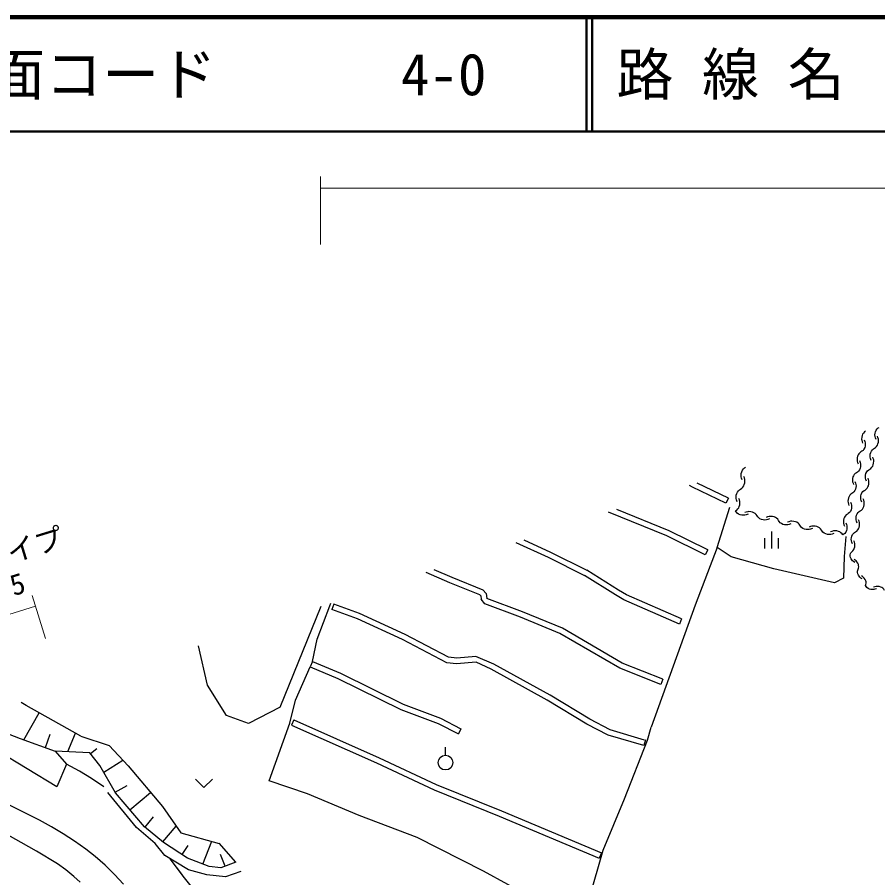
# Model space of a CAD drawing. Units: millimetres, scale not verified. Extents: x 40000 to 680000, y 20000 to 380000.
# Drawn here: x 127940 to 203254, y 304652 to 380000 of the extents above; entities that cross this region are included whole.
import ezdxf
from ezdxf.enums import TextEntityAlignment as Align

# ---------------------------------------------------------------- set-up
doc = ezdxf.new("R2010")
doc.units = ezdxf.units.MM
doc.header["$LTSCALE"] = 1000
for name, color, linetype, lineweight in [('M-BGD', 7, 'Continuous', 25), ('M-STR-HTXT', 7, 'Continuous', 13), ('M-TTL', 2, 'Continuous', 140), ('M-TTL-LINE', 7, 'Continuous', 50)]:
    doc.layers.add(name, color=color, linetype=linetype, lineweight=lineweight)
doc.layers.add('M-TTL-TXT', color=7, linetype='Continuous')
doc.styles.add('ＭＳ ゴシック', font='')
doc.styles.get('ＭＳ ゴシック').set_extended_font_data('MS Gothic')

# ---------------------------------------------------------------- blocks, each defined once
blk = doc.blocks.new('BUHIN138')
at = {"color": 7, "linetype": 'Continuous', "lineweight": 25}
for points in [[(7, -149), (-105, -52), (-178, 29), (-244, 135), (-298, 248), (-334, 372), (-342, 508), (-324, 633), (-280, 744), (-236, 823)], [(236, -823), (288, -724), (317, -608), (324, -495), (316, -386), (278, -254), (211, -113), (160, -30), (72, 61), (-12, 135)]]:
    blk.add_lwpolyline(points, dxfattribs=at)
blk = doc.blocks.new('BUHIN139')
at = {"color": 7, "linetype": 'Continuous', "lineweight": 25}
for points in [[(-457, -641), (-356, -621), (-256, -576), (-170, -517), (-97, -448), (-24, -345), (39, -216), (70, -132), (85, -17), (90, 86)], [(-103, -91), (-98, 46), (-81, 145), (-42, 253), (8, 357), (77, 453), (170, 536), (270, 595), (375, 627), (457, 641)]]:
    blk.add_lwpolyline(points, dxfattribs=at)
blk = doc.blocks.new('BUHIN140')
at = {"color": 7, "linetype": 'Continuous', "lineweight": 25}
for points in [[(-894, -283), (-784, -337), (-657, -365), (-532, -370), (-413, -357), (-270, -312), (-118, -234), (-28, -176), (69, -77), (147, 17)], [(-163, -12), (-61, 114), (27, 195), (141, 271), (263, 334), (397, 377), (546, 389), (683, 374), (806, 329), (894, 283)]]:
    blk.add_lwpolyline(points, dxfattribs=at)
blk = doc.blocks.new('BUHIN144')
at = {"color": 7, "linetype": 'Continuous', "lineweight": 25}
for points in [[(162, 13), (61, -112), (-25, -194), (-137, -269), (-258, -333), (-391, -376), (-538, -390), (-675, -375), (-796, -332), (-884, -287)], [(884, 287), (775, 339), (648, 367), (525, 371), (407, 357), (266, 311), (115, 233), (26, 175), (-68, 76), (-146, -18)]]:
    blk.add_lwpolyline(points, dxfattribs=at)
blk = doc.blocks.new('BUHIN145')
at = {"color": 7, "linetype": 'Continuous', "lineweight": 25}
for points in [[(13, -167), (-116, -62), (-200, 27), (-278, 143), (-343, 269), (-387, 406), (-400, 558), (-385, 700), (-339, 825), (-292, 916)], [(292, -916), (347, -802), (376, -672), (381, -544), (367, -423), (320, -276), (240, -120), (181, -28), (78, 70), (-18, 151)]]:
    blk.add_lwpolyline(points, dxfattribs=at)
blk = doc.blocks.new('BUHIN146')
at = {"color": 7, "linetype": 'Continuous', "lineweight": 25}
for points in [[(-937, -294), (-821, -350), (-688, -380), (-558, -386), (-434, -373), (-284, -326), (-124, -245), (-30, -184), (72, -80), (154, 17)], [(-171, -12), (-63, 119), (28, 204), (148, 283), (276, 349), (417, 393), (572, 406), (716, 389), (844, 342), (937, 294)]]:
    blk.add_lwpolyline(points, dxfattribs=at)
blk = doc.blocks.new('BUHIN163')
at = {"color": 7, "linetype": 'Continuous', "lineweight": 25}
for p, q in [((-170, 596), (-947, 141)), ((647, 379), (-647, -379)), ((436, -440), (-341, -895))]:
    blk.add_line(p, q, dxfattribs=at)
blk = doc.blocks.new('BUHIN167')
at = {"color": 7, "linetype": 'Continuous', "lineweight": 25}
blk.add_lwpolyline([(-71, 827), (-304, -178), (686, -468)], dxfattribs=at)
blk = doc.blocks.new('BUHIN168')
at = {"color": 7, "linetype": 'Continuous', "lineweight": 25}
blk.add_line((263, 154), (863, 505), dxfattribs=at)
blk.add_circle((-302, -177), 645, dxfattribs=at)

msp = doc.modelspace()

# ---------------------------------------------------------------- linework, layer by layer
at = {"layer": 'M-BGD'}
for p, q in [((190183, 337901), (187461, 339212)), ((187044, 338858), (186773, 338987)), ((189966, 337451), (187044, 338858)), ((190183, 337901), (189966, 337451)), ((184985, 335034), (180431, 336908)), ((189208, 333576), (190318, 337092)), ((184779, 334578), (179700, 336668)), ((188145, 332916), (184779, 334578)), ((188367, 333365), (184985, 335034)), ((200469, 334547), (200321, 332789)), ((171563, 334001), (174399, 332713)), ((172265, 334231), (174614, 333164)), ((174614, 333164), (177798, 331577)), ((189208, 333576), (187263, 328518)), ((188367, 333365), (188145, 332916)), ((190418, 332754), (189208, 333576)), ((174399, 332713), (177574, 331129)), ((194156, 331694), (190418, 332754)), ((200321, 332789), (200266, 330882)), ((164413, 331657), (165970, 330980)), ((180549, 329846), (177798, 331577)), ((199474, 330487), (194156, 331694)), ((163698, 331423), (165775, 330520)), ((165970, 330980), (168680, 329868)), ((180294, 329416), (177574, 331129)), ((200266, 330882), (199474, 330487)), ((165775, 330520), (168394, 329445)), ((168394, 329445), (168502, 329333)), ((168502, 329333), (168542, 329044)), ((168680, 329868), (168990, 329549)), ((168990, 329549), (169039, 329098)), ((181033, 328978), (180294, 329416)), ((181261, 329423), (180549, 329846)), ((186088, 327314), (181261, 329423)), ((155308, 328457), (155401, 328703)), ((155645, 328600), (155477, 328129)), ((157909, 327796), (155645, 328600)), ((168863, 328630), (168542, 329044)), ((171973, 327463), (168863, 328630)), ((172156, 327929), (169039, 329098)), ((185888, 326856), (181033, 328978)), ((187263, 328518), (183415, 317839)), ((150953, 319577), (154543, 328422)), ((154193, 325551), (155308, 328457)), ((157720, 327332), (155477, 328129)), ((161886, 325950), (157909, 327796)), ((175655, 326503), (172156, 327929)), ((161665, 325501), (157720, 327332)), ((175433, 326053), (171973, 327463)), ((186088, 327314), (185888, 326856)), ((180887, 323449), (175655, 326503)), ((153780, 323593), (154193, 325551)), ((165676, 323959), (161886, 325950)), ((180668, 322998), (175433, 326053)), ((144603, 321518), (143815, 324950)), ((165530, 323470), (161665, 325501)), ((168069, 324036), (166401, 323889)), ((169657, 323355), (168069, 324036)), ((153780, 323593), (153586, 323133)), ((153780, 323593), (156221, 322565)), ((166399, 323386), (165530, 323470)), ((166401, 323889), (165676, 323959)), ((168113, 323538), (166399, 323386)), ((169415, 322917), (168113, 323538)), ((174576, 320640), (169657, 323355)), ((184454, 322038), (180887, 323449)), ((152289, 320205), (153586, 323133)), ((153586, 323133), (156013, 322110)), ((156221, 322565), (161709, 319847)), ((174325, 320207), (169415, 322917)), ((184270, 321573), (180668, 322998)), ((156013, 322110), (161509, 319388)), ((184454, 322038), (184270, 321573)), ((146269, 318873), (144603, 321518)), ((178042, 318530), (174576, 320640)), ((128716, 319723), (128298, 319999)), ((133500, 317047), (128716, 319723)), ((150953, 319577), (148180, 318172)), ((151805, 318201), (152289, 320205)), ((161709, 319847), (164972, 318618)), ((177798, 318093), (174325, 320207)), ((128513, 316743), (129862, 319082)), ((148180, 318172), (146269, 318873)), ((161509, 319388), (164770, 318160)), ((150003, 313131), (151805, 318201)), ((152159, 318479), (151956, 318022)), ((151956, 318022), (159397, 314713)), ((152159, 318479), (159605, 315167)), ((164770, 318160), (166547, 317260)), ((164972, 318618), (166773, 317706)), ((179657, 317145), (177798, 318093)), ((179842, 317612), (178042, 318530)), ((127138, 317242), (128202, 316856)), ((132369, 315696), (133043, 317302)), ((166773, 317706), (166547, 317260)), ((182840, 316705), (179842, 317612)), ((183099, 316710), (183415, 317839)), ((128202, 316856), (131249, 315749)), ((130408, 316055), (130828, 317213)), ((133500, 317047), (135981, 316225)), ((182773, 316242), (179657, 317145)), ((181081, 311569), (183099, 316710)), ((182912, 316723), (182773, 316242)), ((131419, 312629), (125277, 316330)), ((131249, 315749), (132262, 314612)), ((134298, 315603), (131249, 315749)), ((134350, 315537), (134921, 315982)), ((135981, 316225), (137658, 314462)), ((135164, 314493), (134298, 315603)), ((159605, 315167), (164616, 312811)), ((132262, 314612), (131419, 312629)), ((133396, 313982), (132247, 314610)), ((136541, 312104), (135164, 314493)), ((135509, 313894), (137195, 314949)), ((137658, 314462), (140642, 310888)), ((159397, 314713), (164416, 312352)), ((134436, 313343), (133396, 313982)), ((135514, 312616), (134436, 313343)), ((136516, 312147), (137554, 312745)), ((153348, 311999), (150003, 313131)), ((164616, 312811), (170319, 310502)), ((138374, 309042), (135871, 312116)), ((139077, 309101), (136541, 312104)), ((137809, 310602), (139610, 312123)), ((157880, 310099), (153348, 311999)), ((164416, 312352), (170129, 310040)), ((179232, 307080), (181081, 311569)), ((140642, 310888), (142260, 308599)), ((170319, 310502), (179073, 306831)), ((139117, 309069), (139864, 309997)), ((162951, 308171), (157880, 310099)), ((170129, 310040), (178879, 306370)), ((140027, 307647), (138374, 309042)), ((140747, 307755), (139077, 309101)), ((140686, 307804), (141862, 309162)), ((142260, 308599), (145628, 307666)), ((140865, 306605), (140027, 307647)), ((142841, 306369), (140747, 307755)), ((142363, 306686), (142890, 307482)), ((144185, 305846), (144965, 307849)), ((147064, 306019), (145620, 307672)), ((168753, 305243), (162951, 308171)), ((146128, 305657), (145734, 306701)), ((177985, 302767), (179232, 307080)), ((179073, 306831), (178879, 306370)), ((142942, 305338), (140865, 306605)), ((141296, 306318), (142396, 304853)), ((144749, 305626), (142841, 306369)), ((147071, 306012), (145755, 305516)), ((144537, 304900), (142942, 305338)), ((145755, 305516), (144749, 305626)), ((147516, 305197), (146173, 304746)), ((176767, 300845), (168753, 305243)), ((146173, 304746), (144537, 304900))]:
    msp.add_line(p, q, dxfattribs=at)
for points in [[(137235, 304087), (136447, 304943), (135630, 305743), (134765, 306505), (133933, 307165), (132967, 307860), (131967, 308506), (130939, 309110), (129883, 309683), (125441, 311909)], [(133439, 304271), (132907, 304774), (132209, 305339), (131459, 305868), (129615, 306990), (126479, 308767)], [(141296, 306318), (142433, 304797), (143622, 303307)]]:
    msp.add_lwpolyline(points, dxfattribs=at)
at = {"layer": 'M-STR-HTXT'}
for p, q in [((154469, 360095), (154469, 366039)), ((154469, 365039), (371628, 365039)), ((130418, 325600), (129255, 329382)), ((122981, 326405), (129549, 328426))]:
    msp.add_line(p, q, dxfattribs=at)
at = {"layer": 'M-TTL'}
msp.add_line((680000, 380000), (40000, 380000), dxfattribs=at)
at = {"layer": 'M-TTL-LINE'}
for p, q in [((177750, 380000), (177750, 370000)), ((178250, 380000), (178250, 370000)), ((40000, 370000), (680000, 370000))]:
    msp.add_line(p, q, dxfattribs=at)

# ---------------------------------------------------------------- block references
at = {"layer": 'M-BGD', "rotation": 59.6873}
for name, p in [('BUHIN144', (201983, 342846)), ('BUHIN140', (203171, 343177)), ('BUHIN140', (202757, 341347)), ('BUHIN144', (201586, 341030)), ('BUHIN146', (191472, 339642)), ('BUHIN144', (201188, 339213)), ('BUHIN140', (202343, 339518)), ('BUHIN146', (191034, 337728)), ('BUHIN144', (200791, 337397)), ('BUHIN140', (201930, 337688)), ('BUHIN145', (191752, 336562)), ('BUHIN145', (193629, 336142)), ('BUHIN140', (201516, 335858)), ('BUHIN145', (195505, 335722)), ('BUHIN145', (197381, 335302)), ('BUHIN144', (200394, 335581)), ('BUHIN145', (199257, 334882)), ('BUHIN163', (193943, 334220)), ('BUHIN140', (201102, 334029)), ('BUHIN139', (201218, 332396)), ('BUHIN139', (201863, 330959)), ('BUHIN138', (203015, 330030)), ('BUHIN168', (165423, 315089)), ('BUHIN167', (144279, 312919))]:
    msp.add_blockref(name, p, dxfattribs=at)

# ---------------------------------------------------------------- texts
at = {"layer": 'M-STR-HTXT', "style": 'ＭＳ ゴシック'}
for s, p in [('ガードパイプ', (117975, 328721)), ('L=7.5', (123026, 327317))]:
    msp.add_text(s, height=1833, rotation=17.102, dxfattribs=at).set_placement(p, align=Align.BOTTOM_LEFT)
at = {"layer": 'M-TTL-TXT', "style": 'ＭＳ ゴシック'}
for s, p in [('図面コード', (120380, 375000)), ('4-0', (161521, 375000)), ('路 線 名', (180380, 375000))]:
    msp.add_text(s, height=3666, dxfattribs=at).set_placement(p, align=Align.MIDDLE_LEFT)

doc.saveas('drawing.dxf')
